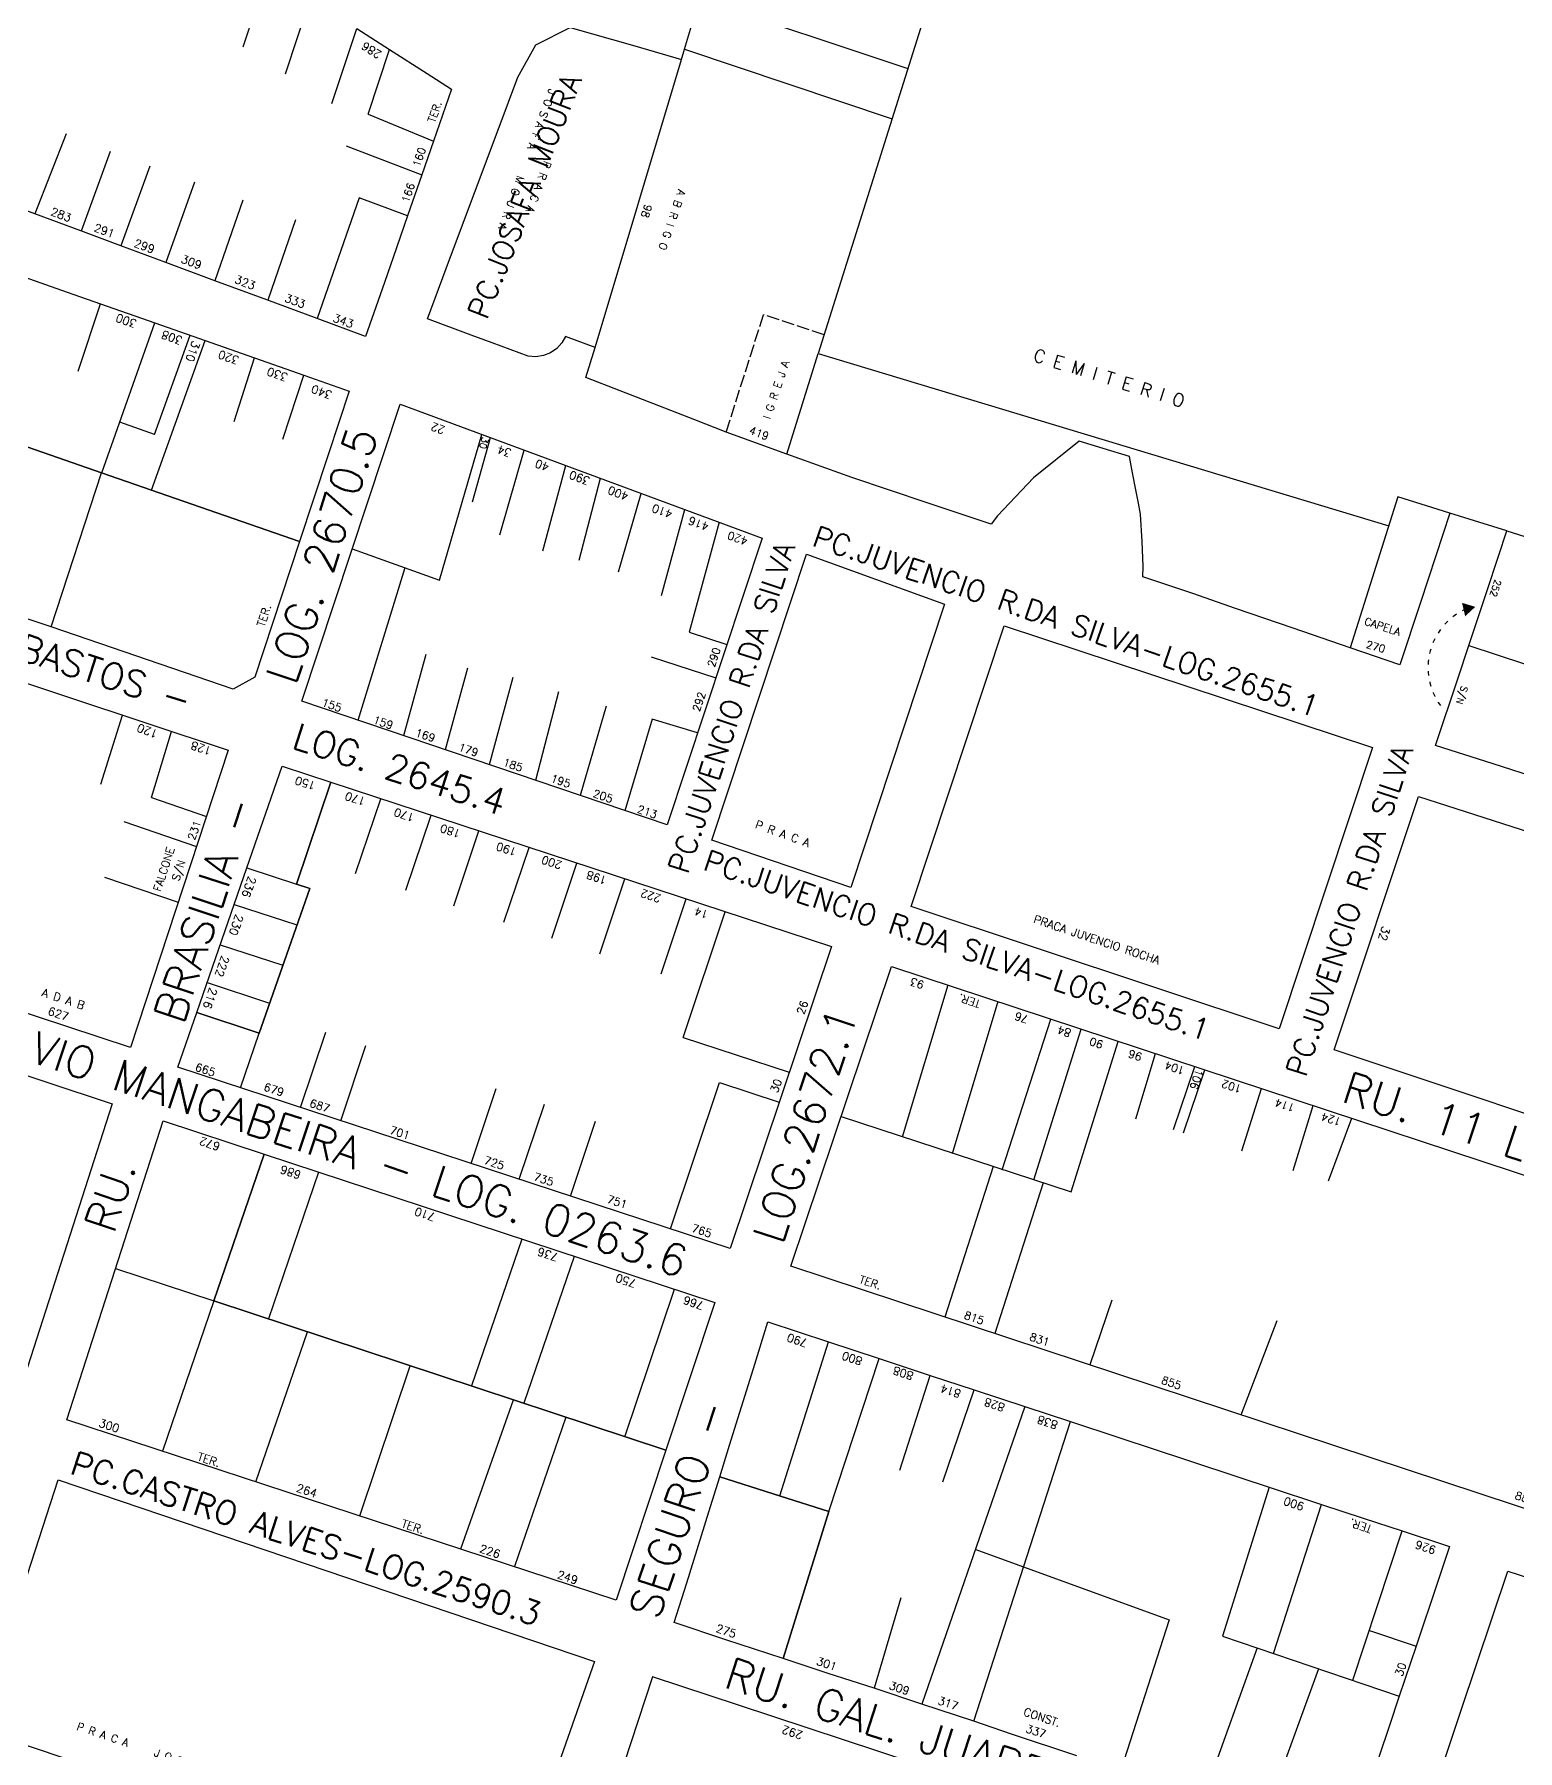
# Model space of a CAD drawing. Extents: x 714896 to 749292, y 8417558 to 8447149.
# Drawn here: x 740332 to 740613.6, y 8426261.6 to 8426587.4 of the extents above; entities that cross this region are included whole.
import ezdxf

# ---------------------------------------------------------------- set-up
doc = ezdxf.new("R2010")
doc.units = 0
doc.header["$MEASUREMENT"] = 0
doc.linetypes.add('ACAD_ISO02W100', pattern=[15, 12, -3])
doc.linetypes.add('ACAD_ISO03W100', pattern=[30, 12, -18])
for name, color, linetype in [('LOTE', 7, 'CONTINUOUS'), ('NUM-PORTA', 7, 'CONTINUOUS'), ('QUADRA', 6, 'CONTINUOUS'), ('TEXTO', 7, 'CONTINUOUS'), ('TEXTODERUA', 3, 'CONTINUOUS')]:
    doc.layers.add(name, color=color, linetype=linetype)
doc.styles.add('ROMANS', font='ROMANS.SHX', dxfattribs={"height": 1.5})

msp = doc.modelspace()

# ---------------------------------------------------------------- hatches: boundary and pattern name
at = {"layer": 'LOTE', "linetype": 'CONTINUOUS'}
msp.add_hatch(color=7, dxfattribs=at).paths.add_polyline_path([(740605.53, 8426478.69), (740603.02, 8426479.45), (740603.61, 8426476.9)])

# ---------------------------------------------------------------- linework, layer by layer
at = {"layer": 'LOTE', "color": 7}
for p, q in [((740458.32, 8426594.09, 529.53), (740497.85, 8426580.87, 529.47)), ((740455.45, 8426584.52, 529.53), (740494.85, 8426571.34, 529.47)), ((740395.38, 8426572.18), (740407.81, 8426567.09)), ((740340.39, 8426523.44, 527.3), (740344.61, 8426536.22, 528.14)), ((740344.84, 8426504.14, 526.17), (740354.94, 8426532.59, 528.14)), ((740354.27, 8426500.86, 526.05), (740364.45, 8426529.24, 528.14)), ((740354.87, 8426511.41, 526.76), (740361.62, 8426530.24, 528.14)), ((740369.94, 8426513.88, 527.25), (740373.83, 8426525.94, 528.14)), ((740379.21, 8426510.51, 527.19), (740383.2, 8426522.64, 528.14)), ((740408.95, 8426483.73, 529.04), (740417, 8426511.41, 530.18)), ((740415.22, 8426498.6, 529.58), (740418.59, 8426510.82, 530.18)), ((740420.37, 8426492.36, 529.33), (740425.02, 8426508.44, 530.18)), ((740428.55, 8426489.35, 529.27), (740432.92, 8426505.52, 530.19)), ((740435.46, 8426487.56, 529.28), (740439.47, 8426503.1, 530.19)), ((740442.92, 8426485.31, 529.28), (740447.23, 8426500.23, 530.19)), ((740590.85, 8426499.59, 529.83), (740581.78, 8426470.92, 528.98)), ((740451.08, 8426480.86, 529.24), (740455.5, 8426497.18, 530.19)), ((740462.04, 8426494.76, 530.19), (740456.3, 8426473.87, 529.18)), ((740392.39, 8426489.73, 530.04), (740408.95, 8426483.73, 529.04)), ((740402.37, 8426486.11, 530.51), (740393.47, 8426457.14, 525.87)), ((740456.3, 8426473.87, 529.18), (740463.47, 8426471.55, 529.41)), ((740406.37, 8426469.62, 528.32), (740402.1, 8426454.21, 525.87)), ((740414.25, 8426467.05, 528.17), (740410, 8426451.54, 525.87)), ((740449.11, 8426469.21, 529.04), (740461.36, 8426465.2, 529.41)), ((740422.89, 8426465.28, 528.18), (740418.38, 8426448.71, 525.87)), ((740431.55, 8426462.57, 528.2), (740427.14, 8426445.74, 525.87)), ((740344.65, 8426445.02, 525.44), (740348.77, 8426458.14, 526.91)), ((740440.6, 8426459.86, 528.33), (740435.63, 8426442.87, 525.87)), ((740449.32, 8426457.38, 528.63), (740444.14, 8426439.99, 525.87)), ((740457.89, 8426454.78, 529.41), (740449.32, 8426457.38, 528.63)), ((740354.26, 8426442.5, 524.89), (740358.1, 8426455.04, 526.91)), ((740354.26, 8426442.5, 524.89), (740364.69, 8426438.92, 524.39)), ((740349.04, 8426437.95, 525.04), (740362.82, 8426433.22, 524.39)), ((740345.36, 8426427.36, 524.63), (740359.35, 8426422.63, 524.39)), ((740505.45, 8426406.89, 530.35), (740496.73, 8426378.02, 529.6)), ((740514.94, 8426403.76, 530.35), (740506.22, 8426374.89, 529.6)), ((740515.75, 8426371.83, 529.48), (740525, 8426400.44, 530.35)), ((740521.74, 8426369.91, 529.42), (740530.71, 8426398.55, 530.35)), ((740528.81, 8426367.63, 529.36), (740537.77, 8426396.22, 530.35)), ((740541.08, 8426381.49, 529.69), (740544.84, 8426393.89, 530.35)), ((740548.26, 8426379.5, 529.62), (740552.31, 8426391.43, 530.35)), ((740550.16, 8426378.88, 529.62), (740554.21, 8426390.8, 530.35)), ((740561.23, 8426375.45, 529.44), (740564.95, 8426387.26, 530.35)), ((740485.15, 8426381.97), (740528.81, 8426367.63, 529.36)), ((740570.98, 8426371.72, 529.06), (740574.74, 8426384.02, 530.35)), ((740577.7, 8426369.76, 528.38), (740582.08, 8426381.62, 529.36)), ((740514, 8426372.46, 529.41), (740504.83, 8426343.87, 528.37)), ((740523.5, 8426369.34, 529.41), (740514.33, 8426340.75, 528.37)), ((740536.57, 8426347.08, 528.88), (740532.35, 8426334.8, 528.37)), ((740567.85, 8426343.18, 530.35), (740561.05, 8426325.28, 530.41)), ((740473.51, 8426309.95, 528.29), (740482.79, 8426339.17, 530.17)), ((740482.83, 8426306.97), (740492.41, 8426336, 530.17)), ((740496.3, 8426314.81, 528.87), (740502.05, 8426332.82, 530.17)), ((740504.47, 8426312.62, 528.82), (740510.39, 8426330.07, 530.17)), ((740520.03, 8426326.89), (740500.51, 8426270.42)), ((740510.37, 8426267.15), (740528.71, 8426324.03)), ((740566.42, 8426311.6, 530.17), (740557.56, 8426283.29, 527.94)), ((740567.26, 8426280.02, 527.96), (740576.36, 8426308.32, 530.17)), ((740582.29, 8426274.94, 528.1), (740591.66, 8426303.28, 530.17)), ((740510.72, 8426299.74, 528.14), (740547.44, 8426286.43, 527.92)), ((740496.52, 8426290.57, 527.32), (740491.42, 8426273.44)), ((740547.44, 8426286.43, 527.92), (740538.24, 8426257.9, 524.62)), ((740585.43, 8426284.42, 528.26), (740594.3, 8426281.41, 528.37)), ((740564.16, 8426281.07, 527.95), (740553.89, 8426252.71, 524.62)), ((740557.56, 8426283.29, 527.94), (740591.1, 8426271.94, 528.37)), ((740575.8, 8426277.14, 528.01), (740565.46, 8426248.87, 524.62))]:
    msp.add_line(p, q, dxfattribs=at)
at = {"layer": 'LOTE', "color": 7, "elevation": 529.83}
for points in [[(740634.4, 8426754.97), (740514.6, 8426634.17), (740480.84, 8426526.76), (740589.11, 8426494.08)], [(740611.55, 8426493.09), (740611.55, 8426493.09), (740659.95, 8426477.9), (740731.89, 8426657.85)]]:
    msp.add_lwpolyline(points, dxfattribs=at)
at = {"layer": 'LOTE', "color": 7, "linetype": 'CONTINUOUS', "flags": 128}
for points in [[(740371.67, 8426585.01), (740376.39, 8426599.25)], [(740379.69, 8426579.87), (740384.41, 8426594.11)], [(740388.5, 8426574.23), (740393.22, 8426588.47)], [(740395.38, 8426572.18), (740399.46, 8426584.47)], [(740335.21, 8426474.88), (740344.78, 8426504.16)], [(740393.02, 8426428.06), (740397.79, 8426442.28)], [(740402.58, 8426424.92), (740407.35, 8426439.14)], [(740411.64, 8426421.94), (740416.41, 8426436.16)], [(740421.18, 8426418.81), (740425.95, 8426433.03)], [(740372.39, 8426429.17), (740381.81, 8426426.08)], [(740430.26, 8426415.83), (740435.03, 8426430.05)], [(740439.36, 8426412.84), (740444.13, 8426427.06)], [(740369.98, 8426422.21), (740381.89, 8426418.31)], [(740451.01, 8426409.02), (740455.78, 8426423.24)], [(740455.19, 8426396.98), (740463.18, 8426420.81)], [(740367.33, 8426414.57), (740379.22, 8426410.67)], [(740364.84, 8426407.36), (740376.7, 8426403.47)], [(740362.87, 8426401.69), (740374.72, 8426397.8)], [(740362.87, 8426401.69), (740374.72, 8426397.8)], [(740371.2, 8426387.38), (740374.72, 8426397.8)], [(740382.54, 8426383.66), (740387.34, 8426397.95)], [(740390.2, 8426381.15), (740394.99, 8426395.43)], [(740455.19, 8426396.98), (740475.31, 8426390.37)], [(740414.94, 8426373.03), (740419.72, 8426387.29)], [(740452.77, 8426360.61), (740462.09, 8426388.39)], [(740462.09, 8426388.39), (740473.41, 8426384.68)], [(740424.06, 8426370.03), (740428.84, 8426384.29)], [(740433.78, 8426366.84), (740438.56, 8426381.09)]]:
    msp.add_lwpolyline(points, dxfattribs=at)
at = {"layer": 'LOTE', "color": 7}
for points in [[(740438.46, 8426527.94), (740454.87, 8426582.61)], [(740338.11, 8426568.5), (740332.13, 8426553.3)], [(740346.45, 8426565.13), (740340.96, 8426550.03)], [(740391.24, 8426566.17), (740405.58, 8426560.67)], [(740353.95, 8426562.34), (740348.46, 8426547.24)], [(740362.46, 8426559.31), (740356.97, 8426544.08)], [(740371.59, 8426555.87), (740366.33, 8426540.6)], [(740402.88, 8426552.91), (740393.7, 8426556.31), (740385.72, 8426533.4)], [(740381.61, 8426552.15), (740376.35, 8426536.88)], [(740600.7, 8426496.5), (740590.85, 8426499.59)], [(740604.32, 8426471.37), (740652.5, 8426455.48)], [(740385.99, 8426371.38), (740376.46, 8426343.53)], [(740424.57, 8426358.66), (740415.03, 8426330.8)], [(740347.45, 8426353.11), (740366.12, 8426346.95)], [(740434.49, 8426355.38), (740424.95, 8426327.53)], [(740366.12, 8426346.95), (740356.37, 8426318.46)], [(740453.49, 8426349.11), (740444.05, 8426321.11)], [(740374.11, 8426312.63), (740383.9, 8426341.08)], [(740393.81, 8426306.16), (740403.36, 8426334.65)], [(740412.96, 8426299.87), (740422.99, 8426328.18)], [(740432.91, 8426324.9), (740423.17, 8426296.52)]]:
    msp.add_lwpolyline(points, dxfattribs=at)
at = {"layer": 'LOTE', "color": 7, "linetype": 'ACAD_ISO02W100', "ltscale": 0.2}
for points, elevation in [([(740463.36, 8426511.88), (740470.44, 8426534.14)], 528.62), ([(740481.97, 8426530.35), (740470.44, 8426534.14)], 529.43)]:
    msp.add_lwpolyline(points, dxfattribs=dict(at, elevation=elevation))
at = {"layer": 'LOTE', "color": 7, "linetype": 'CONTINUOUS', "elevation": 0.35, "flags": 128}
msp.add_lwpolyline([(740474.85, 8426507.7), (740480.84, 8426526.76)], dxfattribs=at)
at = {"layer": 'LOTE', "color": 7, "elevation": 528.14, "flags": 128}
msp.add_lwpolyline([(740354.87, 8426511.41), (740348.25, 8426513.74)], dxfattribs=at)
at = {"layer": 'LOTE', "color": 7, "linetype": 'ACAD_ISO03W100', "ltscale": 0.07}
msp.add_arc((740608.75, 8426467.18), 12.19, 114.0428, 216.1473, dxfattribs=at)
at = {"layer": 'QUADRA', "color": 6, "linetype": 'CONTINUOUS'}
for points in [[(740393.22, 8426588.47), (740399.46, 8426584.47), (740406.6, 8426579.9), (740411.24, 8426576.93), (740407.81, 8426567.09), (740405.58, 8426560.67), (740402.88, 8426552.91), (740400.12, 8426544.98), (740398.04, 8426538.98), (740394.91, 8426529.99), (740385.72, 8426533.4), (740376.18, 8426536.95), (740366.33, 8426540.6), (740356.97, 8426544.08), (740348.46, 8426547.24), (740340.89, 8426550.05), (740332.13, 8426553.3), (740323.11, 8426556.65), (740318.23, 8426558.47), (740303.56, 8426563.92), (740294.18, 8426567.4), (740294.18, 8426567.4), (740304.07, 8426597.22)], [(740529.88, 8426260.62), (740517.52, 8426264.71), (740510.37, 8426267.15), (740500.51, 8426270.42), (740491.42, 8426273.44), (740482.68, 8426276.23), (740474.15, 8426279.05), (740482.83, 8426306.97), (740473.68, 8426309.89), (740462.12, 8426313.58), (740463.98, 8426319.55), (740466.26, 8426326.87), (740468.51, 8426334.12), (740471.27, 8426342.97), (740471.27, 8426342.97), (740482.79, 8426339.17), (740492.41, 8426336), (740502.05, 8426332.82), (740510.39, 8426330.07), (740520.03, 8426326.89), (740528.71, 8426324.03), (740537.91, 8426321.01), (740551.1, 8426316.66), (740560.82, 8426313.46), (740566.42, 8426311.6), (740576.36, 8426308.32), (740584.27, 8426305.73), (740591.66, 8426303.28), (740600.64, 8426300.33), (740598.3, 8426293.34), (740594.3, 8426281.41), (740591.1, 8426271.94), (740589.19, 8426266.18), (740585.33, 8426254.69)]]:
    msp.add_lwpolyline(points, dxfattribs=at)
at = {"layer": 'QUADRA', "color": 6}
msp.add_lwpolyline([(740617.98, 8426445.96), (740608.92, 8426448.88), (740598, 8426452.39), (740602.27, 8426465.22), (740604.32, 8426471.37), (740607.73, 8426481.61), (740609.95, 8426488.3), (740611.55, 8426493.09), (740606.23, 8426494.76), (740600.7, 8426496.5), (740598.02, 8426488.35), (740595.12, 8426479.51), (740591.23, 8426467.67), (740581.78, 8426470.92), (740570.96, 8426474.65), (740560.05, 8426478.4), (740551.9, 8426481.2), (740546.42, 8426483.09), (740542.42, 8426484.37), (740542.51, 8426486.38), (740542.28, 8426491.07), (740542.02, 8426496.31), (740541.62, 8426498.4), (740541.13, 8426500.9), (740540.5, 8426504.12), (740539.9, 8426507.21), (740534.93, 8426508.73), (740530.34, 8426510.14), (740521.67, 8426503.2), (740514.87, 8426495.95), (740513.64, 8426494.36), (740501.49, 8426498.45), (740487.18, 8426503.27), (740474.85, 8426507.7), (740463.36, 8426511.88), (740457.42, 8426514.18), (740450.56, 8426516.84), (740443.25, 8426519.67), (740436.73, 8426522.2), (740438.46, 8426527.94), (740432.83, 8426530.03), (740432.16, 8426528.8), (740431.2, 8426527.73), (740430.03, 8426526.91), (740428.66, 8426526.37), (740427.2, 8426526.17), (740425.78, 8426526.3), (740418.94, 8426528.79), (740414.95, 8426530.26), (740406.66, 8426533.34), (740410.23, 8426542.89), (740416.36, 8426559.32), (740420.25, 8426569.72), (740423.8, 8426579.24), (740427.24, 8426585.34), (740433.72, 8426588.66), (740446, 8426585.15), (740454.87, 8426582.61), (740455.45, 8426584.52), (740458.32, 8426594.09)], dxfattribs=at)
at = {"layer": 'QUADRA', "color": 6, "linetype": 'CONTINUOUS'}
for points in [[(740261.06, 8426540.54), (740268.42, 8426563.05), (740278.07, 8426559.65), (740287.86, 8426556.2), (740296.8, 8426553.05), (740307.01, 8426549.46), (740316.07, 8426546.27), (740327.01, 8426542.42), (740338.29, 8426538.45), (740344.61, 8426536.22), (740354.94, 8426532.59), (740364.45, 8426529.24), (740373.83, 8426525.94), (740383.2, 8426522.64), (740391.82, 8426519.61), (740387.9, 8426507.75), (740384.98, 8426498.92), (740382.39, 8426491.08), (740344.78, 8426504.16), (740277.72, 8426527.48), (740279.85, 8426534), (740270.73, 8426537.18), (740261.06, 8426540.54)], [(740261.06, 8426540.54), (740279.85, 8426534), (740277.72, 8426527.48), (740344.78, 8426504.16), (740382.39, 8426491.08), (740373.88, 8426465.32), (740369.79, 8426463.09), (740335.21, 8426474.88), (740326.21, 8426477.94), (740315.1, 8426481.73), (740313.19, 8426482.38), (740303.89, 8426485.55), (740298.08, 8426487.54), (740286.44, 8426491.51), (740279.67, 8426493.81), (740268.01, 8426497.78), (740257.07, 8426501.52), (740249.18, 8426504.21), (740251.96, 8426512.72), (740255.48, 8426523.48), (740258.92, 8426534.01), (740261.06, 8426540.54)], [(740362.87, 8426401.69), (740372.39, 8426429.17), (740379.05, 8426448.43), (740388.29, 8426445.4), (740381.81, 8426426.08), (740384.31, 8426425.26), (740374.72, 8426397.8), (740362.87, 8426401.69)], [(740388.29, 8426445.4), (740483.32, 8426414.21), (740464.09, 8426356.9), (740359.27, 8426391.29), (740362.87, 8426401.69), (740374.72, 8426397.8), (740384.31, 8426425.26), (740381.81, 8426426.08), (740388.29, 8426445.4)], [(740494.71, 8426410.44), (740695.58, 8426344.15), (740883.9, 8426282), (741056.79, 8426224.94), (741003.2, 8426179.28), (740771.58, 8426255.78), (740475.6, 8426353.53), (740494.71, 8426410.44)], [(740474.15, 8426279.05), (740463.26, 8426282.65), (740453.5, 8426285.88), (740455.86, 8426293.47), (740460.04, 8426306.9), (740462.12, 8426313.58), (740473.68, 8426309.89), (740482.83, 8426306.97), (740474.15, 8426279.05)], [(740506.15, 8426256.85), (740492.11, 8426261.49), (740465.72, 8426270.21), (740449.37, 8426275.61), (740445.27, 8426263.07), (740441.6, 8426251.84), (740438.95, 8426243.73), (740433.62, 8426227.42), (740447.2, 8426222.94), (740466.61, 8426216.54), (740476.91, 8426213.14), (740490, 8426208.8), (740518.52, 8426199.4), (740529.38, 8426195.82), (740542.5, 8426191.5), (740561.28, 8426185.3), (740569.17, 8426208.49), (740550.02, 8426214.72), (740526.53, 8426222.43), (740497.74, 8426231.84), (740506.15, 8426256.85)]]:
    msp.add_lwpolyline(points, close=True, dxfattribs=at)
at = {"layer": 'QUADRA', "color": 6}
for points in [[(740401.45, 8426517.14), (740470.18, 8426491.75), (740452.13, 8426437.29), (740382.83, 8426460.78), (740401.45, 8426517.14)], [(740245.27, 8426492.5), (740368.81, 8426451.51), (740350.31, 8426395.02), (740226.27, 8426435.92), (740245.27, 8426492.5)], [(740478.58, 8426488.7), (740504.82, 8426479.18), (740486.99, 8426425.43), (740460.61, 8426434.4), (740478.58, 8426488.7)], [(740516.09, 8426475.09), (740586.02, 8426452.01), (740568.3, 8426398.58), (740498.47, 8426421.84), (740516.09, 8426475.09)], [(740594.78, 8426442.72), (740718.77, 8426402.81), (740701.63, 8426353.62), (740578.77, 8426394.62), (740594.78, 8426442.72)], [(740223.69, 8426425.19), (740346.79, 8426384.35), (740328.44, 8426327.31), (740204.57, 8426368.06), (740223.69, 8426425.19)], [(740451.89, 8426318.63), (740442.46, 8426290.18), (740338.2, 8426324.37), (740356.47, 8426381.13), (740375.65, 8426374.8), (740366.12, 8426346.95)], [(740375.65, 8426374.8), (740461.17, 8426346.62), (740451.89, 8426318.63), (740366.12, 8426346.95), (740375.66, 8426374.8)], [(740336.58, 8426312.97), (740438.38, 8426278.53), (740421.89, 8426231.65), (740321.22, 8426265.7), (740336.58, 8426312.97)]]:
    msp.add_lwpolyline(points, close=True, dxfattribs=at)
at = {"layer": 'QUADRA', "color": 6, "linetype": 'CONTINUOUS', "elevation": 526.9}
msp.add_lwpolyline([(740595.17, 8426246.36), (740602.88, 8426269.3), (740611.73, 8426295.64), (740624.24, 8426291.59), (740637.36, 8426287.34), (740646.88, 8426284.26), (740655.87, 8426281.34), (740665.9, 8426278.09), (740675.42, 8426275.01), (740686.58, 8426271.4), (740697.3, 8426267.93), (740706.81, 8426264.85), (740716.33, 8426261.76), (740725.84, 8426258.68)], dxfattribs=at)

# ---------------------------------------------------------------- texts
at = {"layer": 'NUM-PORTA', "color": 7, "style": 'ROMANS'}
for s, height, rotation, p in [('286', 1.515, 147.3406, (740398.07, 8426583.92)), ('160', 1.461, 70.7843, (740405.16, 8426562.05)), ('166', 1.459, 70.7884, (740403.07, 8426555.28)), ('98', 1.462, 251.83, (740447.93, 8426555.22)), ('283', 1.543, 339.6269, (740334.99, 8426553.1)), ('291', 1.543, 339.6269, (740343.19, 8426550.05)), ('299', 1.542, 339.6332, (740350.82, 8426547.12)), ('309', 1.542, 339.6356, (740359.73, 8426544.11)), ('323', 1.541, 339.6448, (740369.92, 8426540.23)), ('333', 1.541, 339.6448, (740379.4, 8426536.71)), ('300', 1.554, 160.5596, (740351.61, 8426533.07)), ('343', 1.539, 339.6631, (740388.56, 8426532.93)), ('308', 1.554, 160.535, (740360.28, 8426529.87)), ('310', 1.554, 250.535, (740362.07, 8426529.32)), ('320', 1.553, 160.5163, (740371.04, 8426526.11)), ('330', 1.552, 160.475, (740380.31, 8426522.87)), ('340', 1.54, 160.1342, (740388.69, 8426519.53)), ('22', 1.533, 160.2394, (740410.14, 8426512.84)), ('419', 1.476, 339.4489, (740467.56, 8426511.61)), ('30', 1.3, 254.7714, (740417.06, 8426511.03)), ('34', 1.537, 159.9604, (740422.74, 8426508.49)), ('40', 1.539, 159.8831, (740429.92, 8426505.83)), ('390', 1.54, 159.8293, (740437.63, 8426503.21)), ('400', 1.538, 159.8517, (740444.96, 8426500.29)), ('410', 1.535, 159.9039, (740453.31, 8426496.9)), ('416', 1.534, 159.9099, (740460.23, 8426494.54)), ('420', 1.516, 160.1963, (740467.61, 8426491.75)), ('252', 1.288, 251.9663, (740609.29, 8426484)), ('290', 1.455, 71.5935, (740461.12, 8426467.12)), ('270', 1.422, 344.0322, (740584.68, 8426470.95)), ('S/N', 1.288, 251.9663, (740602.94, 8426463.8)), ('155', 1.483, 341.3993, (740386.46, 8426459.95)), ('292', 1.455, 71.5983, (740458.3, 8426458.69)), ('159', 1.483, 341.3993, (740396.21, 8426456.64)), ('120', 1.556, 159.4783, (740355.65, 8426455.18)), ('169', 1.483, 341.4007, (740404.22, 8426454.21)), ('128', 1.537, 161.5381, (740365.81, 8426451.96)), ('179', 1.483, 341.3757, (740412.4, 8426451.44)), ('185', 1.483, 341.363, (740420.84, 8426448.59)), ('150', 1.524, 162.35, (740385.56, 8426445.36)), ('195', 1.483, 341.3583, (740429.92, 8426445.53)), ('205', 1.483, 341.3509, (740437.94, 8426442.68)), ('170', 1.519, 162.0089, (740395.04, 8426442.38)), ('213', 1.482, 341.361, (740446.34, 8426439.7)), ('231', 1.46, 70.4148, (740362.47, 8426434.28)), ('170', 1.519, 162.0089, (740404.33, 8426439.33)), ('180', 1.519, 161.9905, (740413.08, 8426436.26)), ('190', 1.518, 161.9629, (740423.72, 8426432.82)), ('200', 1.518, 161.9158, (740432.33, 8426430.29)), ('S/N', 1.46, 71.9344, (740359.48, 8426426.53)), ('236', 1.574, 250.6906, (740372.71, 8426427.71)), ('198', 1.518, 161.9249, (740440.84, 8426427.43)), ('222', 1.518, 161.9493, (740451.12, 8426423.95)), ('14', 1.518, 161.9827, (740460.12, 8426420.92)), ('230', 1.574, 250.6988, (740370.28, 8426420.47)), ('32', 1.596, 251.7089, (740587.93, 8426418.22)), ('222', 1.573, 250.6607, (740367.62, 8426412.62)), ('93', 1.496, 161.7383, (740501.03, 8426407.54)), ('216', 1.572, 250.6603, (740365.35, 8426406.56)), ('627', 1.554, 341.6556, (740334.46, 8426401.34)), ('26', 1.503, 70.1621, (740478.09, 8426401.18)), ('76', 1.496, 161.7383, (740520.86, 8426401)), ('84', 1.496, 161.7376, (740528.97, 8426398.41)), ('90', 1.496, 161.7373, (740535.05, 8426396.2)), ('665', 1.508, 342.0893, (740362.43, 8426390.71)), ('96', 1.496, 161.7363, (740542.42, 8426393.87)), ('104', 1.496, 161.735, (740550.53, 8426391.28)), ('30', 1.503, 70.1621, (740473.1, 8426386.32)), ('106', 1.496, 251.735, (740552.53, 8426391.08)), ('102', 1.496, 161.7322, (740561.33, 8426387.79)), ('679', 1.504, 341.9276, (740375.44, 8426386.95)), ('114', 1.494, 161.7201, (740571.44, 8426384.21)), ('687', 1.503, 341.8561, (740384.14, 8426383.88)), ('124', 1.486, 161.6572, (740580.21, 8426381.54)), ('701', 1.503, 341.8532, (740399.35, 8426378.76)), ('672', 1.541, 161.6521, (740367.45, 8426376.87)), ('686', 1.542, 161.6651, (740382.8, 8426371.48)), ('725', 1.502, 341.8271, (740417.27, 8426373.04)), ('735', 1.502, 341.8261, (740426.65, 8426369.92)), ('751', 1.502, 341.8595, (740440.59, 8426365.65)), ('710', 1.543, 161.6834, (740408.3, 8426363.51)), ('765', 1.503, 341.9685, (740456.65, 8426360.15)), ('736', 1.543, 161.685, (740431.62, 8426355.88)), ('750', 1.542, 161.6641, (740446.43, 8426350.89)), ('766', 1.526, 161.4599, (740459.25, 8426346.67)), ('815', 1.491, 341.6888, (740508.37, 8426343.63)), ('790', 1.526, 161.7706, (740478.93, 8426339.58)), ('831', 1.491, 341.6888, (740520.8, 8426339.52)), ('800', 1.526, 161.7597, (740489.36, 8426336.14)), ('808', 1.526, 161.7544, (740499.05, 8426333.34)), ('814', 1.526, 161.7544, (740508.06, 8426329.94)), ('855', 1.49, 341.6732, (740545.81, 8426331.31)), ('828', 1.527, 161.7531, (740516.38, 8426327.34)), ('300', 1.536, 341.6373, (740344.13, 8426323.16)), ('838', 1.527, 161.7517, (740526.44, 8426324.02)), ('264', 1.543, 341.7296, (740381.63, 8426310.82)), ('888', 1.502, 341.7039, (740612.92, 8426309.42)), ('900', 1.526, 161.7308, (740573.19, 8426308.55)), ('226', 1.542, 341.7222, (740416.39, 8426299.31)), ('926', 1.526, 161.7308, (740598.19, 8426300.28)), ('249', 1.542, 341.7222, (740431.14, 8426294.36)), ('275', 1.516, 341.6432, (740461.26, 8426284.19)), ('301', 1.516, 341.6391, (740480.35, 8426277.95)), ('309', 1.516, 341.6381, (740494.14, 8426273.33)), ('317', 1.516, 341.6346, (740503.4, 8426270.47)), ('292', 1.554, 161.7207, (740478.05, 8426265.15)), ('337', 1.516, 341.6288, (740520.06, 8426265.14))]:
    msp.add_text(s, height=height, rotation=rotation, dxfattribs=at).set_placement(p)
at = {"layer": 'NUM-PORTA', "style": 'ROMANS'}
msp.add_text('30', height=1.5, rotation=71.7206, dxfattribs=at).set_placement((740591.68, 8426275.55))
at = {"layer": 'TEXTO', "style": 'ROMANS'}
for s, height, rotation, p in [('TER.', 1.464, 70.7862, (740408.05, 8426570.45)), ('J O S A F A    M O U R A', 1.4658, 249.9661, (740429.72, 8426577.11)), ('P R A C A', 1.466, 249.9661, (740428.82, 8426563.48)), ('A B R I G O', 1.4658, 251.4857, (740454.28, 8426558.06)), ('C E M I T E R I O', 2.4371, 342.5797, (740521.43, 8426525.42)), ('I G R E J A', 1.4658, 71.4857, (740471.71, 8426514.2)), ('TER.', 1.514, 71.666, (740375.68, 8426474.76)), ('CAPELA', 1.448, 341.8923, (740584.34, 8426475.36)), ('P R A C A', 1.554, 340.1344, (740468.7, 8426436.75)), ('FALCONE', 1.48, 72.1306, (740356, 8426424.52)), ('PRACA JUVENCIO ROCHA', 1.5286, 341.4953, (740521.55, 8426418.77)), ('TER.', 1.495, 161.7394, (740511.76, 8426403.96)), ('TER.', 1.542, 341.7187, (740362.87, 8426316.74)), ('TER.', 1.542, 341.7187, (740401.58, 8426304.04)), ('TER.', 1.525, 161.7206, (740586.07, 8426304.31)), ('CONST.', 1.516, 341.5906, (740519.64, 8426268.33)), ('P R A C A    J O S E    M A R I A    T E I X E I R A', 1.4668, 341.3473, (740339.95, 8426265.58))]:
    msp.add_text(s, height=height, rotation=rotation, dxfattribs=at).set_placement(p)
at = {"layer": 'TEXTO', "color": 7, "style": 'ROMANS'}
for s, height, rotation, p in [('A D A B', 1.554, 341.6556, (740333.32, 8426404.85)), ('TER.', 1.491, 341.6888, (740488.47, 8426350.41))]:
    msp.add_text(s, height=height, rotation=rotation, dxfattribs=at).set_placement(p)
at = {"layer": 'TEXTODERUA', "style": 'ROMANS'}
for s, height, rotation, p in [('PC.JOSAFA MOURA', 4, 68.4561, (740417.94, 8426533.05)), ('LOG. 2670.5', 6, 71.7274, (740381.56, 8426463.63)), ('RU. SINESIO LARANJEIRA BASTOS -', 5, 341.9812, (740247.44, 8426495.25)), ('PC.JUVENCIO R.DA SILVA-LOG.2655.1', 4, 341.1407, (740479.42, 8426490.36)), ('PC.JUVENCIO R.DA SILVA', 4, 71.8574, (740456.08, 8426427.79)), ('LOG. 2645.4', 5, 341.9812, (740380.65, 8426452.02)), ('PC.JUVENCIO R.DA SILVA', 4, 71.8574, (740573.34, 8426389.26)), ('BRASILIA - ', 6, 71.7274, (740360.26, 8426399.22)), ('PC.JUVENCIO R.DA SILVA-LOG.2655.1', 4, 341.1407, (740458.71, 8426428.9)), ('RU. OTAVIO MANGABEIRA - LOG. 0263.6', 6, 341.5908, (740300.32, 8426402.65)), ('LOG.2672.1', 6, 71.7274, (740473.95, 8426357.41)), ('RU. 11 LOT. LEOLINA C. DE SA - LOG. ', 6, 341.7503, (740579.83, 8426384.87)), ('RU.', 6, 71.7274, (740347.15, 8426359.46)), ('SEGURO - ', 6, 71.7274, (740450.5, 8426286.16)), ('PC.CASTRO ALVES-LOG.2590.3', 4.5, 341.894, (740338.56, 8426314.21)), ('RU. GAL. JUAREZ TAVORA - LOG. 2580.6', 6, 341.894, (740462.61, 8426273.67))]:
    msp.add_text(s, height=height, rotation=rotation, dxfattribs=at).set_placement(p)

doc.saveas('drawing.dxf')
